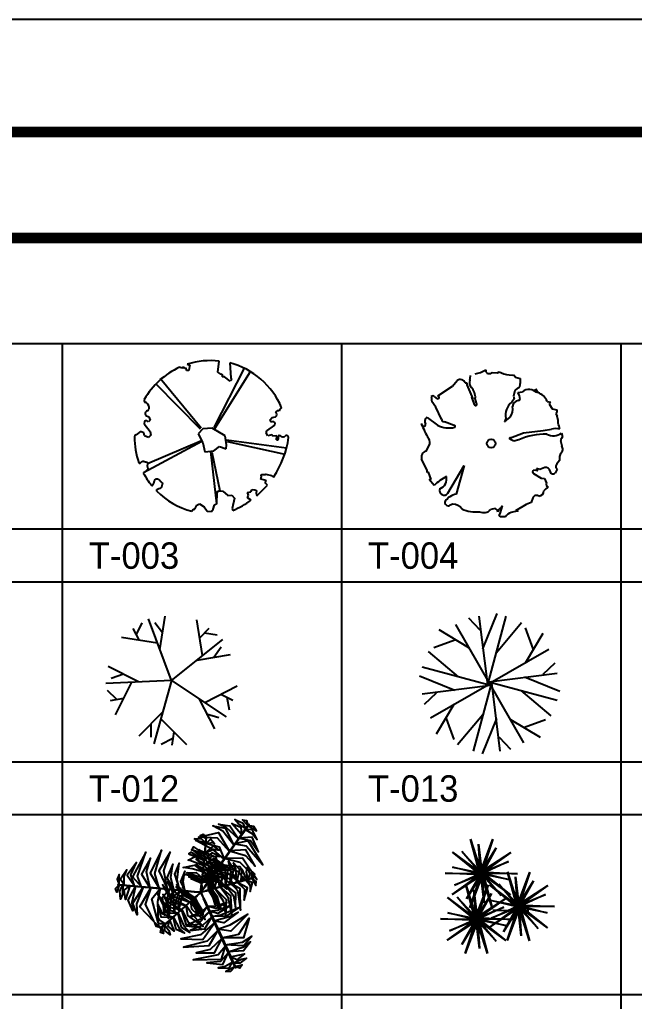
# Model space of a CAD drawing. Header units: millimetres. Extents: x 0 to 25200, y 0 to 17820.
# Drawn here: x 2940 to 5728, y 13369 to 17820 of the extents above; entities that cross this region are included whole.
import ezdxf
from ezdxf.enums import TextEntityAlignment as Align

# ---------------------------------------------------------------- set-up
doc = ezdxf.new("R2010")
doc.units = ezdxf.units.MM
doc.header["$LTSCALE"] = 100
doc.header["$MEASUREMENT"] = 0
for name, color, linetype in [('CO-TREE', 251, 'Continuous'), ('TB-FORM', 7, 'Continuous'), ('TB-TEXT', 4, 'Continuous')]:
    doc.layers.add(name, color=color, linetype=linetype)
doc.styles.add('DH-TEXT', font='')
doc.styles.get('DH-TEXT').set_extended_font_data('HY울릉도L')

# ---------------------------------------------------------------- blocks, each defined once
blk = doc.blocks.new('T-003')
at = {"layer": 'CO-TREE'}
for p, q in [((-136.6, 312.4), (-147, 316.3)), ((-128.9, 316), (-136.6, 312.4)), ((-124.2, 309.5), (-128.9, 316)), ((-117, 314), (-124.2, 309.5)), ((-115.4, 301.3), (-117, 314)), ((-112.3, 329.7), (-101.3, 325.7)), ((-102.6, 319.9), (-105.2, 302)), ((-101.3, 325.7), (-102.6, 319.9)), ((26.3, 293.3), (32.9, 344.6)), ((80.4, 336), (85.6, 268.4)), ((-105.2, 302), (-115.4, 301.3)), ((8.8, 42.5), (147.1, 311.5)), ((11.9, 39.2), (173.7, 297)), ((34.7, 288.4), (26.3, 293.3)), ((39.7, 284.3), (34.7, 288.4)), ((48.4, 280.8), (39.7, 284.3)), ((45.8, 272.6), (48.4, 280.8)), ((56.1, 272.4), (45.8, 272.6)), ((81.4, 253.2), (56.1, 272.4)), ((85.6, 268.4), (88.6, 258.9)), ((-51.9, 35.4), (-254.6, 240.8)), ((-49.6, 40), (-235.9, 265.7)), ((88.6, 258.9), (81.4, 253.2)), ((-301.6, 156.8), (-303.9, 158.5)), ((-300.9, 97.5), (-286.3, 91.1)), ((-286.3, 91.1), (-280.7, 75.7)), ((262.7, 75.9), (272.1, 89.2)), ((272.1, 89.2), (287.9, 91.5)), ((-306.8, 71.7), (-307.6, 59.8)), ((-307.6, 59.8), (-280.3, 25.3)), ((-298.1, 74.7), (-306.8, 71.7)), ((-288.5, 68.4), (-298.1, 74.7)), ((-280.7, 75.7), (-288.5, 68.4)), ((248.8, 27.5), (284.3, 53.4)), ((268.2, 66.8), (262.7, 75.9)), ((279.1, 70.3), (268.2, 66.8)), ((286.7, 65), (279.1, 70.3)), ((284.3, 53.4), (286.7, 65)), ((-324.7, 24.5), (-344.6, 9.9)), ((-309, 18.9), (-324.7, 24.5)), ((-305.9, 6.1), (-309, 18.9)), ((-288.8, -2.9), (-305.9, 6.1)), ((-278.1, 8.7), (-288.8, -2.9)), ((-280.3, 25.3), (-278.1, 8.7)), ((-42, 37.5), (-62.4, 14.9)), ((-62.4, 14.9), (-41.6, -26.3)), ((0.9, 39.7), (-42, 37.5)), ((59.6, 4.9), (0.9, 39.7)), ((65.4, -35.8), (59.6, 4.9)), ((245.8, 19.2), (248.8, 27.5)), ((253, 5.1), (245.8, 19.2)), ((271.8, 9.2), (253, 5.1)), ((276.4, 4.2), (271.8, 9.2)), ((293.1, 5.4), (276.4, 4.2)), ((292.3, -12.7), (293.1, 5.4)), ((330.6, 3), (330.2, 2.3)), ((-47, -20.3), (-311, -163.1)), ((-47.9, -17), (-292.7, -122.2)), ((-41.6, -26.3), (-33, -67.7)), ((7.8, -62), (33.3, -43.6)), ((33.3, -43.6), (64.3, -53.8)), ((64.3, -53.8), (65.4, -35.8)), ((65.8, -13.2), (338.1, -48.4)), ((68.3, -20.9), (329.7, -77.5)), ((-33, -67.7), (7.8, -62)), ((-7.4, -66.2), (20.2, -302.2)), ((-1.4, -68), (35.3, -244.7)), ((-326.2, -118.4), (-319.9, -112.9)), ((-319.9, -112.9), (-318.2, -111.6)), ((-318.2, -111.6), (-316.6, -110.7)), ((-316.6, -110.7), (-315.2, -110.1)), ((-315.2, -110.1), (-313.9, -109.7)), ((-313.9, -109.7), (-312.9, -109.6)), ((-312.9, -109.6), (-311.9, -109.6)), ((-311.9, -109.6), (-311, -109.8)), ((-311, -109.8), (-310.2, -109.9)), ((-310.2, -109.9), (-309.5, -110.1)), ((-309.5, -110.1), (-308.8, -110.4)), ((-308.8, -110.4), (-308.2, -110.6)), ((-308.2, -110.6), (-307.5, -110.9)), ((-307.5, -110.9), (-306.7, -111.1)), ((-306.7, -111.1), (-305.9, -111.4)), ((-305.9, -111.4), (-305.1, -111.6)), ((-305.1, -111.6), (-304.1, -111.8)), ((-304.1, -111.8), (-303, -112)), ((-303, -112), (-301.8, -112.3)), ((-301.8, -112.3), (-300.6, -112.5)), ((-300.6, -112.5), (-299.4, -112.7)), ((-299.4, -112.7), (-298.2, -113)), ((-298.2, -113), (-297, -113.3)), ((-297, -113.3), (-295.9, -113.7)), ((-295.9, -113.7), (-294.8, -114.1)), ((-294.8, -114.1), (-293.9, -114.5)), ((-293.9, -114.5), (-293, -115)), ((-293.6, -126.3), (-293.7, -127.4)), ((-293.7, -127.4), (-293.7, -128.5)), ((-293.7, -128.5), (-293.7, -129.6)), ((-293.7, -129.6), (-293.7, -130.8)), ((-293.7, -130.8), (-293.7, -131.9)), ((-293.7, -131.9), (-293.7, -133.1)), ((-293.7, -133.1), (-293.7, -134.3)), ((-293.5, -125.3), (-293.6, -126.3)), ((-293.4, -124.3), (-293.5, -125.3)), ((-293.2, -123.4), (-293.4, -124.3)), ((-292.9, -122.6), (-293.2, -123.4)), ((-293, -115), (-292.2, -115.6)), ((-292.6, -121.9), (-292.9, -122.6)), ((-292.2, -121.2), (-292.6, -121.9)), ((-292.2, -115.6), (-291.6, -116.1)), ((-291.8, -120.6), (-292.2, -121.2)), ((-291.4, -120), (-291.8, -120.6)), ((-291.6, -116.1), (-291.1, -116.7)), ((-291.1, -119.4), (-291.4, -120)), ((-291.1, -116.7), (-290.8, -117.3)), ((-290.8, -118.9), (-291.1, -119.4)), ((-290.8, -117.3), (-290.6, -117.8)), ((-290.7, -118.4), (-290.8, -118.9)), ((-290.6, -117.8), (-290.7, -118.4)), ((-298.5, -152.8), (-309.5, -160.2)), ((-295.2, -150.1), (-298.5, -152.8)), ((-293.1, -147.9), (-295.2, -150.1)), ((-293.7, -134.3), (-293.6, -135.6)), ((-293.6, -135.6), (-293.4, -136.8)), ((-293.4, -136.8), (-293.2, -138)), ((-293.2, -138), (-292.9, -139.2)), ((-291.9, -146), (-293.1, -147.9)), ((-292.9, -139.2), (-292.4, -140.4)), ((-292.4, -140.4), (-291.9, -141.7)), ((-291.9, -141.7), (-291.5, -142.9)), ((-291.5, -144.4), (-291.9, -146)), ((-291.5, -142.9), (-291.5, -144.4)), ((222.5, -172.9), (222.6, -172.4)), ((222.5, -173.5), (222.5, -172.9)), ((222.7, -174.1), (222.5, -173.5)), ((222.6, -172.4), (222.9, -171.9)), ((222.9, -174.7), (222.7, -174.1)), ((222.9, -171.9), (223.3, -171.4)), ((223.1, -175.3), (222.9, -174.7)), ((223.4, -176), (223.1, -175.3)), ((223.3, -171.4), (223.9, -171)), ((223.6, -176.8), (223.4, -176)), ((223.8, -177.6), (223.6, -176.8)), ((223.9, -178.5), (223.8, -177.6)), ((223.9, -171), (224.7, -170.6)), ((224.7, -170.6), (225.5, -170.2)), ((225.5, -170.2), (226.5, -169.9)), ((226.5, -169.9), (227.5, -169.7)), ((227.5, -169.7), (228.6, -169.5)), ((228.6, -169.5), (229.8, -169.4)), ((229.8, -169.4), (231, -169.4)), ((231, -169.4), (232.3, -169.4)), ((232.3, -169.4), (233.5, -169.4)), ((233.5, -169.4), (234.7, -169.5)), ((234.7, -169.5), (235.9, -169.5)), ((235.9, -169.5), (237, -169.6)), ((237, -169.6), (238, -169.6)), ((238, -169.6), (239, -169.5)), ((239, -169.5), (239.8, -169.4)), ((239.8, -169.4), (240.6, -169.4)), ((240.6, -169.4), (241.3, -169.3)), ((241.3, -169.3), (242, -169.2)), ((242, -169.2), (242.7, -169.1)), ((242.7, -169.1), (243.5, -169.1)), ((243.5, -169.1), (244.3, -169.1)), ((244.3, -169.1), (269.9, -174.8)), ((269.9, -174.8), (270.8, -175)), ((270.8, -175), (271.9, -175.4)), ((271.9, -175.4), (273, -176)), ((273, -176), (274.2, -176.9)), ((274.2, -176.9), (275.6, -178.1)), ((-268.9, -218), (-264.8, -209.8)), ((-264.8, -209.8), (-263.2, -206.4)), ((-263.2, -206.4), (-262.1, -203.4)), ((-262.1, -203.4), (-261.2, -200.8)), ((-261.2, -200.8), (-260.4, -198.5)), ((-260.4, -198.5), (-259.9, -196.5)), ((-259.9, -196.5), (-259.3, -194.8)), ((-259.3, -194.8), (-258.8, -193.4)), ((-258.8, -193.4), (-258.2, -192.3)), ((-258.2, -192.3), (-257.4, -191.4)), ((-257.4, -191.4), (-256.6, -190.7)), ((-256.6, -190.7), (-255.8, -190.3)), ((-255.8, -190.3), (-254.8, -189.9)), ((-254.8, -189.9), (-253.7, -189.7)), ((-253.7, -189.7), (-252.6, -189.6)), ((-252.6, -189.6), (-251.4, -189.6)), ((-251.4, -189.6), (-250.1, -189.6)), ((-250.1, -189.6), (-248.8, -189.7)), ((-248.8, -189.7), (-247.4, -189.8)), ((-247.4, -189.8), (-246.1, -190.1)), ((-246.1, -190.1), (-244.7, -190.4)), ((-244.7, -190.4), (-243.4, -190.8)), ((-243.4, -190.8), (-242.3, -191.4)), ((-242.3, -191.4), (-241.2, -192.1)), ((-241.2, -192.1), (-240.2, -192.9)), ((-240.2, -192.9), (-239.4, -193.9)), ((-239.4, -193.9), (-238.6, -195)), ((-238.6, -195), (-237.8, -196.1)), ((-237.8, -196.1), (-237, -197.3)), ((-237, -197.3), (-236.2, -198.5)), ((-236.2, -198.5), (-235.3, -199.7)), ((-235.3, -199.7), (-234.3, -200.8)), ((-234.3, -200.8), (-233.1, -201.9)), ((-233.1, -201.9), (-231.8, -202.9)), ((-231.8, -202.9), (-230.5, -203.8)), ((-230.5, -203.8), (-229.3, -204.8)), ((-229.3, -204.8), (-228.1, -205.7)), ((-228.3, -222.3), (-228.8, -224.4)), ((-228, -220.4), (-228.3, -222.3)), ((-228.1, -205.7), (-227.1, -206.7)), ((-227.6, -218.6), (-228, -220.4)), ((-227.1, -216.9), (-227.6, -218.6)), ((-227.1, -206.7), (-226.2, -207.7)), ((-226.6, -215.3), (-227.1, -216.9)), ((-226.1, -213.8), (-226.6, -215.3)), ((-226.2, -207.7), (-225.7, -208.7)), ((-225.7, -212.4), (-226.1, -213.8)), ((-225.7, -208.7), (-225.4, -209.8)), ((-225.5, -211.1), (-225.7, -212.4)), ((-225.4, -209.8), (-225.5, -211.1)), ((221.5, -190.4), (221.9, -189.2)), ((245.8, -197.2), (221.5, -190.4)), ((221.9, -189.2), (222.2, -188)), ((222.2, -188), (222.5, -186.9)), ((222.5, -186.9), (222.8, -185.7)), ((222.8, -185.7), (223, -184.6)), ((223, -184.6), (223.3, -183.5)), ((223.3, -183.5), (223.5, -182.4)), ((223.5, -182.4), (223.7, -181.3)), ((223.7, -181.3), (223.8, -180.3)), ((223.8, -180.3), (223.9, -179.4)), ((223.9, -179.4), (223.9, -178.5)), ((242.3, -204.2), (242.7, -202.8)), ((242.3, -205.9), (242.3, -204.2)), ((243.1, -208), (242.3, -205.9)), ((242.7, -202.8), (243.3, -201.7)), ((244.6, -210.6), (243.1, -208)), ((243.3, -201.7), (244.1, -200.6)), ((244.1, -200.6), (244.8, -199.5)), ((247.2, -213.9), (244.6, -210.6)), ((244.8, -199.5), (245.4, -198.4)), ((245.4, -198.4), (245.8, -197.2)), ((251.1, -218), (247.2, -213.9)), ((275.6, -178.1), (277, -179.8)), ((277, -179.8), (278.5, -181.9)), ((-240.8, -235.6), (-250, -239.1)), ((-236.2, -233.2), (-240.8, -235.6)), ((-233, -230.9), (-236.2, -233.2)), ((-230.8, -228.7), (-233, -230.9)), ((-229.5, -226.5), (-230.8, -228.7)), ((-228.8, -224.4), (-229.5, -226.5)), ((21.7, -301.4), (22.4, -251.3)), ((22.4, -251.3), (28.1, -244.4)), ((28.1, -244.4), (49, -245.2)), ((49, -245.2), (72.2, -265.5)), ((72.2, -265.5), (90.2, -264.2)), ((90.2, -264.2), (102.3, -276.6)), ((160.6, -250.8), (175.4, -247.8)), ((165.4, -263.4), (160.6, -250.8)), ((161.4, -275.3), (165.4, -263.4)), ((175.4, -247.8), (181.6, -237.6)), ((181.6, -237.6), (194.1, -239.2)), ((194.1, -239.2), (201.1, -242.1)), ((201.1, -242.1), (199.5, -254.6)), ((199.5, -254.6), (202.8, -266.2)), ((-78.2, -327.3), (-69.8, -308.8)), ((-69.8, -308.8), (-56.9, -303)), ((-56.9, -303), (-35.4, -316.1)), ((5.6, -326.9), (10.8, -307.7)), ((10.8, -307.7), (21.7, -301.4)), ((102.3, -276.6), (91.5, -323.6)), ((178.1, -285.6), (161.4, -275.3)), ((-92.5, -336), (-85.6, -327)), ((-85.6, -327), (-78.2, -327.3)), ((-35.4, -316.1), (-22.2, -335.5)), ((-22.2, -335.5), (-3, -337.9)), ((-3, -337.9), (5.6, -326.9)), ((91.5, -323.6), (93.8, -332.8))]:
    blk.add_line(p, q, dxfattribs=at)
for centre, radius, start, end in [((-5.1, -0.3), 346.9, 114.1505, 150.6815), ((-5.1, -0.3), 346.9, 83.7074, 107.9945), ((-5.1, -0.3), 346.9, 22.5604, 75.7405), ((-300, 165.4), 8.67, 150.6815, 259.1596), ((-315.4, 130.9), 29.9, 4.2955, 67.291), ((-290.3, 105.7), 13.4, 110.8415, 217.951), ((-300.3, 132.1), 14.8, 290.8415, 4.2955), ((299.1, 105.6), 13.4, 69.1339, 146.4578), ((279.9, 102.2), 13.4, 306.4766, 53.586), ((332, 108), 29.9, 123.8547, 160.132), ((-343.3, 1.3), 8.67, 98.0469, 179.7362), ((-5.1, -0.3), 346.9, 179.7362, 199.6566), ((305.2, 0.8), 5.6, 50.9505, 213.9465), ((321.9, 21.4), 20.8, 230.9505, 293.5148), ((338.2, -1.2), 8.67, 352.5092, 150.8798), ((-66.5, 52), 416.9, 325.8672, 352.5092), ((294.8, -6.2), 6.99, 248.894, 33.9465), ((-328.5, -115.8), 3.47, 199.6566, 311.2401), ((-307.5, -163.1), 3.47, 124.0305, 208.2908), ((-5.1, -0.3), 346.9, 208.2908, 219.0009), ((-272, -216.4), 3.47, 219.0009, 333.0272), ((-66.5, 52), 416.9, 310.239, 319.6297), ((-248.7, -242.4), 3.47, 111.0322, 224.8145), ((-5.1, -0.3), 346.9, 224.8145, 255.4062), ((-66.5, 52), 416.9, 292.6188, 305.9287)]:
    blk.add_arc(centre, radius, start, end, dxfattribs=at)
blk = doc.blocks.new('T-004')
at = {"layer": 'CO-TREE'}
for p, q in [((-83.3, 298.8), (-82.4, 312)), ((-61, 319.4), (-36.2, 325.2)), ((-36.2, 325.2), (-12.3, 337.6)), ((-12.3, 337.6), (-12.3, 328.5)), ((16.6, 326), (40.6, 323.6)), ((40.6, 323.6), (48.8, 328.5)), ((48.8, 328.5), (57.9, 324.4)), ((106.6, 312.8), (114.9, 315.3)), ((114.9, 315.3), (121.5, 304.6)), ((-164.2, 264.1), (-141.9, 288.9)), ((-106.4, 278.1), (-98.9, 278.1)), ((-98.9, 278.1), (-98.1, 269.9)), ((-98.1, 269.9), (-70.9, 205.5)), ((-84.9, 290.5), (-83.3, 298.8)), ((121.5, 304.6), (143.8, 298)), ((143.8, 298), (143.8, 276.5)), ((-230.2, 220.4), (-164.2, 264.1)), ((119, 244.3), (113.2, 217.9)), ((130.5, 254.2), (119, 244.3)), ((133, 234.4), (153.7, 238.5)), ((139.6, 222), (133, 234.4)), ((218.9, 234.4), (212.3, 250.9)), ((212.3, 250.9), (223.8, 234.4)), ((-239.3, 168.4), (-257.4, 194.8)), ((-245.9, 214.6), (-232.7, 206.3)), ((-70.9, 205.5), (-77.5, 213.8)), ((-77.5, 213.8), (-67.6, 185.7)), ((-67.6, 185.7), (-61, 176.6)), ((-55.2, 186.5), (-60.1, 208)), ((115.7, 205.5), (105.8, 191.5)), ((113.2, 217.9), (115.7, 205.5)), ((135.5, 198.1), (142.9, 203.9)), ((142.9, 203.9), (139.6, 222)), ((265.9, 194.8), (280.8, 190.7)), ((280.8, 190.7), (274.2, 183.2)), ((274.2, 183.2), (288.2, 160.9)), ((-212.9, 114.7), (-239.3, 168.4)), ((288.2, 160.9), (308.9, 156)), ((309.7, 147.7), (305.6, 137.8)), ((305.6, 137.8), (311.3, 127.1)), ((308.9, 156), (309.7, 147.7)), ((-306.1, 94.1), (-296.2, 82.5)), ((-278.1, 122.1), (-231.8, 87.5)), ((-156.7, 85.8), (-200.5, 102.3)), ((71.9, 102.3), (98.4, 123)), ((77.7, 117.2), (71.9, 102.3)), ((316.3, 107.3), (311.3, 127.1)), ((315.5, 95.7), (316.3, 107.3)), ((99.2, 29.7), (157.8, 52)), ((157.8, 52), (246.9, 62.7)), ((246.9, 62.7), (284.9, 69.3)), ((331.1, 51.1), (336.1, 33.8)), ((114, 14.8), (95.9, 23.1)), ((138, 19.8), (114, 14.8)), ((327, 17.3), (332, -6.6)), ((-283.8, -30.6), (-269.8, -5.8)), ((326.2, -41.3), (322.1, -55.4)), ((-278.1, -117.3), (-303.7, -67.7)), ((322.1, -73.5), (309.7, -89.2)), ((322.1, -55.4), (322.1, -73.5)), ((-278.9, -127.2), (-278.1, -117.3)), ((-273.1, -125.5), (-278.9, -127.2)), ((-259.9, -159.4), (-273.1, -125.5)), ((-184.8, -221.3), (-110.5, -95.8)), ((-110.5, -95.8), (-147.7, -226.2)), ((204, -132.1), (238.7, -152.8)), ((223, -120.6), (205.7, -117.3)), ((232.9, -114.8), (217.2, -109)), ((217.2, -109), (218.9, -117.3)), ((218.9, -117.3), (223, -120.6)), ((255.2, -104.9), (232.9, -114.8)), ((311.3, -113.1), (301.4, -131.3)), ((-247.5, -186.6), (-269.8, -159.4)), ((-269.8, -159.4), (-259.9, -159.4)), ((238.7, -152.8), (253.6, -155.2)), ((253.6, -155.2), (263.5, -175.9)), ((193.3, -263.4), (171, -272.5)), ((200.7, -242.7), (193.3, -263.4)), ((-161.7, -271.6), (-174.9, -276.6)), ((29.8, -290.6), (10, -295.6)), ((53, -312.9), (63.7, -279.1)), ((63.7, -279.1), (54.6, -291.4)), ((133.8, -302.2), (102.5, -308.8)), ((171, -272.5), (121.5, -302.2)), ((121.5, -302.2), (133.8, -302.2)), ((47.2, -321.2), (53, -312.9)), ((52.1, -328.6), (47.2, -321.2)), ((76.1, -328.6), (52.1, -328.6))]:
    blk.add_line(p, q, dxfattribs=at)
blk.add_circle((11.7, 3.3), 19.5, dxfattribs=at)
for centre, radius, start, end in [((3.2, 339.4), 18.9, 215.131, 315.071), ((120.2, 478.6), 166.3, 247.995, 265.308), ((-127.7, 271.5), 22.4, 17.2855, 129.072), ((-55.7, 279.8), 31.1, 159.725, 225.635), ((122.9, 273.8), 21.1, 291.391, 7.3073), ((-126.5, 212.6), 66.5, 356.048, 42.5323), ((183.8, 198), 50.6, 46.127, 126.63), ((200.5, 167.5), 70.9, 22.6656, 70.8058), ((-253.3, 211.5), 8.09, 22.4579, 144.122), ((-76.2, 226.6), 184, 183.215, 189.948), ((-231.7, 213.4), 7.13, 262.482, 77.5025), ((-58.2, 181.7), 5.74, 241.674, 57.813), ((152.5, 131.4), 76.1, 127.87, 190.74), ((136.8, 170.4), 27.8, 92.6993, 177.301), ((44, 160.5), 66.1, 325.401, 9.7466), ((135.5, 277.5), 478.2, 202.56, 211.682), ((-292.9, 89.5), 7.72, 244.68, 15.7925), ((-269, 103.8), 20.5, 116.271, 216.387), ((-201.6, 113.6), 11.3, 174.319, 275.681), ((-102.6, -53.3), 443.9, 16.143, 19.6144), ((-180.2, 180.6), 106.5, 241.009, 284.593), ((-155.4, 81.6), 4.46, 296.375, 107.228), ((255.9, -228.9), 275.2, 88.2537, 115.373), ((293.9, 100.9), 62.1, 241.588, 306.885), ((307.3, -72.5), 143.6, 83.4537, 98.984), ((-300.1, 8.8), 33.6, 334.279, 31.5928), ((97.9, 26.2), 3.72, 70.56, 236.31), ((354.8, 12.8), 28.1, 131.625, 170.753), ((-276.2, -58.5), 28.9, 105.227, 198.628), ((312, -21.1), 24.7, 305.079, 35.996), ((207.6, -125), 7.98, 104.216, 243.104), ((258.6, -125.5), 20.9, 11.3586, 99.4568), ((292.6, -121.1), 13.5, 181.054, 311.021), ((321.3, -100.4), 16.1, 135.95, 231.941), ((-39.6, -410.5), 305.6, 119.781, 132.873), ((-238.7, -156.2), 48.6, 291.264, 12.9413), ((274.1, -182.3), 12.4, 148.887, 251.079), ((-202, -209.7), 20.8, 156.584, 326.195), ((226.7, -211), 24.4, 274.982, 1.044), ((407.3, -371), 223.9, 127.788, 134.23), ((-182.8, -263.3), 15.4, 158.161, 300.987), ((-130.1, -308.7), 84.3, 102.006, 142.689), ((217.7, -250.1), 18.5, 53.2038, 156.449), ((-161.8, -321.8), 50.2, 36.0804, 89.8579), ((-59.8, -169.2), 137.5, 243.47, 277.797), ((-22.4, -265), 44.6, 245.156, 316.752), ((21, -310.2), 21.5, 8.1496, 65.5902), ((56.6, -305.7), 14.4, 97.9288, 185.491), ((118.9, -358.2), 52.1, 108.39, 145.35)]:
    blk.add_arc(centre, radius, start, end, dxfattribs=at)
blk = doc.blocks.new('T-012')
at = {"layer": 'CO-TREE'}
for p, q in [((6.6, 0), (-98.1, 279.1)), ((-45.7, 139.6), (-22.2, 291.8)), ((148.1, 112.8), (122, 275.5)), ((-138.4, 182.1), (-166.4, 236.2)), ((-152.4, 209.2), (-126.8, 262.1)), ((-33.9, 215.7), (-69.3, 262.1)), ((135, 194.2), (177.8, 237.5)), ((-56.9, 169.4), (-219.8, 194.8)), ((6.6, 0), (239.8, 185.8)), ((156.4, 215.9), (214.7, 207.8)), ((199.2, 105.2), (232.5, 153.2)), ((123.2, 92.9), (275.3, 117.5)), ((-142.3, -6.7), (-279.8, 62.8)), ((-211, 28.1), (-266.1, 8.8)), ((6.6, 0), (-291.2, -13.3)), ((-174.1, -8.1), (-248.6, -155.1)), ((6.6, 0), (-72.7, -287.4)), ((6.6, 0), (255.4, -164.3)), ((157.6, -99.7), (304.3, -24.5)), ((-241.4, -86.6), (-283.8, -45.9)), ((-211.4, -81.6), (-271.5, -91.6)), ((131, -82.1), (201.4, -219.2)), ((231, -62.1), (285.4, -89.4)), ((258.2, -75.8), (268.6, -133.6)), ((-33.1, -143.7), (-141.6, -253)), ((-41.5, -174.4), (75.3, -290.7)), ((166.2, -150.7), (222.1, -167.5)), ((-87.3, -198.4), (-86.1, -256.7)), ((12.3, -262.7), (-39.5, -290.4)), ((16.9, -232.6), (7.8, -292.8))]:
    blk.add_line(p, q, dxfattribs=at)
blk = doc.blocks.new('T-013')
at = {"layer": 'CO-TREE'}
for p, q in [((-32.4, 159.7), (32.8, 320)), ((-156.2, 270.4), (3.2, -5.6)), ((-44.9, 244.6), (-95.1, 298.8)), ((-9.1, -2.1), (-48.1, 308.4)), ((-9.1, -2.1), (74.3, 308.9)), ((29.8, 143.1), (144, 279.1)), ((-95.5, 165.3), (-229.5, 245.6)), ((196.4, 159.7), (161.4, 255.2)), ((161.8, 96.6), (242.2, 230.6)), ((-158.6, 199.8), (-254.2, 164.9)), ((-142, 33.3), (-278, 147.5)), ((267, 157.3), (-9.1, -2.1)), ((241.1, 46), (295.3, 96.2)), ((3.2, -5.6), (-307.9, 77.7)), ((-5.5, 10.2), (304.9, 49.2)), ((-158.6, -28.9), (-319, 36.2)), ((-269.3, -152.8), (6.7, 6.6)), ((6.7, 6.6), (-76.6, -304.4)), ((-5.5, 10.2), (305.5, -73.2)), ((153.8, -265.9), (-5.5, 10.2)), ((6.7, 6.6), (45.7, -303.9)), ((156.3, 33.5), (316.6, -31.7)), ((3.2, -5.6), (-307.3, -44.7)), ((-243.5, -41.5), (-297.7, -91.7)), ((139.6, -28.7), (275.7, -143)), ((-164.2, -92), (-244.5, -226.1)), ((-198.7, -155.2), (-163.8, -250.7)), ((-32.2, -138.5), (-146.4, -274.6)), ((30, -155.2), (-35.2, -315.5)), ((93.1, -160.7), (227.2, -241.1)), ((156.2, -195.3), (251.8, -160.4)), ((42.6, -240), (92.8, -294.2))]:
    blk.add_line(p, q, dxfattribs=at)
blk = doc.blocks.new('T-021')
at = {"layer": 'CO-TREE'}
for points in [[(198.3, 287.4, 110.3), (164.2, 309.9, 101.3), (148.8, 328.2, 89.5), (183.6, 312.5, 91.6)], [(207.9, 300.9, 93.7), (184.6, 326.4, 77.9), (202.4, 324, 73.6)], [(125.2, 183.9, 152.3), (71.3, 243.4, 140), (-14.8, 248, 123.1), (74.8, 269.8, 139.9)], [(145, 211.9, 155.3), (94.1, 275.7, 143.4), (49.7, 299.1, 134), (106, 289.5, 145.3)], [(165.5, 241, 144.1), (109.7, 291.6, 125.3), (74.8, 306.8, 121.6), (126.9, 300.3, 119.1)], [(179.7, 261.1, 132.6), (136, 310.1, 113.2), (176.4, 293.4, 117.1)], [(150.3, 219.4, 156), (152.8, 219.4, 156), (192.5, 275.6, 123.9), (190, 275.6, 123.9)], [(190.1, 275.7, 124), (192.6, 275.7, 124), (214, 305.9, 86.9), (211.5, 305.9, 86.9)], [(198.5, 281.4, 113.3), (229.6, 263.5, 101.1), (250.5, 237.5, 102.2), (227.6, 282.4, 89.9)], [(208.4, 301.6, 92), (248.2, 277.5, 77.2), (235.2, 296, 74.8)], [(16.6, 224, 367.8), (-15.7, 229.9, 361.1), (-33.3, 240.6, 355.3), (-3, 241.8, 359.7)], [(100.3, 148.6, 148.5), (54.6, 188.7, 138.4), (-27.6, 232.9, 121), (78.8, 204.5, 142.6)], [(18.3, 242.1, 362.9), (-7.4, 256.1, 354.9), (6.1, 262.3, 355.3)], [(15.1, 208.7, 371.6), (17.6, 208.7, 371.6), (21.5, 249, 360.7), (19.1, 249, 360.7)], [(19, 219.3, 368), (48.1, 223.6, 360.9), (56.7, 218.6, 358), (39.5, 238.9, 358.8)], [(149.2, 217.8, 155.4), (200, 209.2, 149.1), (275.9, 122.4, 126.9), (209.1, 231.4, 152.1)], [(169.6, 243.5, 141.1), (221.1, 232.8, 121.9), (257, 182.1, 120.1), (227.8, 248.6, 114.8)], [(-273.6, 22.7, 155.4), (-291.6, 71, 149.1), (-254.4, 180.1, 126.9), (-315.3, 67.8, 152.1)], [(-194.6, 17.3, 148.1), (-213, 83.4, 138.9), (-183.2, 189.8, 117.9), (-234.5, 85.4, 140.8)], [(-156.9, 12, 145.1), (-172.2, 95.7, 132.6), (-144.1, 180.8, 115.4), (-195.6, 96.1, 135)], [(8.5, 142.3, 362), (-51.9, 168.9, 362.9), (-59, 172.1, 353.8), (-49.3, 180.5, 371.5)], [(11.4, 171.4, 368.5), (-46.8, 191, 359.1), (-44.2, 190.1, 353.5), (-38.3, 204.5, 361.7)], [(63.7, 96.8, 131.3), (36.2, 128.7, 131.2), (-35.8, 184.1, 112.3), (29, 152.5, 141.7)], [(76.4, 114.8, 144.9), (19.3, 169.8, 132.1), (-13.3, 191.3, 125.1), (61.9, 158.9, 140.7)], [(9.1, 148.5, 366.2), (11.6, 148.5, 366.2), (17.6, 208.7, 371.5), (15.1, 208.7, 371.5)], [(13.2, 175.5, 368.2), (53.8, 193.8, 363.3), (78.8, 189.8, 353.8), (52.4, 208.5, 365.1)], [(71.2, 107.4, 143.7), (73.7, 107.4, 143.7), (152.7, 219.3, 155.7), (150.3, 219.3, 155.7)], [(125, 186.3, 152.2), (197.2, 165.2, 141.7), (241.8, 117.4, 129.2), (199.4, 190.1, 145.8)], [(-306.1, 27.5, 141.1), (-322.6, 77.5, 121.9), (-296.6, 133.9, 120.1), (-339.6, 75.4, 114.8)], [(-234.2, 17.5, 152.2), (-252.1, 90.6, 141.7), (-233, 153.1, 129.2), (-274.7, 80.1, 145.8)], [(6.3, 119.9, 346.2), (-54.4, 143.1, 344.7), (-62, 144.2, 314.6), (-30, 160.3, 354.1)], [(48.2, 74.9, 104.4), (26.2, 105.3, 107.7), (-26.5, 148.1, 95.4), (38.3, 113.1, 122.4)], [(0.3, 58.8, 302.9), (2.8, 58.8, 302.9), (11.6, 148.5, 366), (9.1, 148.5, 366)], [(5.2, 121.3, 346.9), (63.9, 136.8, 349.4), (79.9, 131.6, 335.4), (55.2, 151, 360.9)], [(9, 147.4, 365), (47.8, 161.6, 369.6), (81.1, 161.1, 343.3), (44.9, 176.9, 381)], [(79.5, 22.2, 241.6), (74.8, 71, 237.2), (54.3, 142.3, 220.6), (93.4, 67.4, 250.8)], [(106.9, 29.7, 261.5), (106.7, 94.7, 260), (67, 144.3, 229.9), (119.8, 108.6, 269.3)], [(105, 152.1, 148.1), (171.5, 135, 138.9), (248.7, 56, 117.9), (183.9, 152.6, 140.8)], [(128.6, 35.7, 277.3), (131.7, 101.6, 278.2), (120.4, 139.9, 269.1), (143.5, 103.4, 286.8)], [(-353.4, 33.6, 113.3), (-353.4, 69.5, 101.1), (-341.3, 100.6, 102.2), (-368.8, 58.3, 89.9)], [(-127.8, 9.4, 132.2), (-141, 66, 136.7), (-132.7, 126.1, 118.9), (-158.7, 64.3, 155.1)], [(-100.9, 5.3, 105.5), (-112.6, 54.6, 109.6), (-102.5, 130.6, 87.4), (-125, 80.8, 118.1)], [(-76.8, 4.7, 80.9), (-85.7, 45, 83.8), (-77.1, 94.2, 67.2), (-97.2, 47.8, 95)], [(3.5, 91.6, 326.4), (-43.8, 104.8, 321.9), (-85, 111.2, 305.3), (-33.7, 120.8, 335.6)], [(34.2, 55, 80.1), (13.7, 87.5, 85.9), (-25.4, 124.8, 80.6), (22.4, 96.7, 98.9)], [(1.4, 70.6, 311), (68.7, 84.9, 311.5), (103, 75, 291.5), (68.8, 100.2, 322.5)], [(5.3, 95.5, 328.3), (58.5, 110.9, 331.6), (109.9, 101, 309.1), (59.9, 125, 341.6)], [(11.5, 22.8, 40.1), (14, 22.8, 40.1), (73.8, 107.4, 143.8), (71.3, 107.4, 143.8)], [(36.2, 10.3, 174.9), (35.5, 39.5, 182.1), (28.9, 93.9, 175.4), (39.9, 36.3, 197.6)], [(43.8, 12.3, 204.3), (41.9, 45.7, 208.3), (32.4, 118.4, 196.7), (44, 62.5, 221.7)], [(53.3, 15, 222.6), (49.5, 78.9, 218.5), (43.1, 109.6, 213.1), (65.4, 49.2, 230.7)], [(64.7, 98.2, 132.2), (120.4, 81.3, 136.7), (168.3, 44.1, 118.9), (127.7, 97.6, 155.1)], [(81.6, 122.1, 145.1), (161.7, 93.5, 132.6), (221.4, 26.6, 115.4), (173.7, 113.6, 135)], [(156.8, 43.5, 283.8), (154.2, 104.8, 274.4), (142.5, 132.5, 268.8), (169.8, 101.7, 276.9)], [(177.6, 49.2, 285.7), (181.4, 103.4, 278.2), (195.4, 71.9, 284.7)], [(207.7, 57.5, 283.1), (201.7, 89.8, 276.4), (205.3, 110, 270.6), (217.3, 82.2, 275)], [(225.2, 62.4, 278.2), (229.1, 91.4, 270.2), (239.7, 81.1, 270.5)], [(-375.8, 32.1, 92), (-374.8, 78.6, 77.2), (-384.4, 58.1, 74.8)], [(-55.1, -45.7, 226.3), (-114.3, -10.6, 226.8), (-155.5, 46.2, 206.7), (-124.7, -21.9, 237.8)], [(-0.1, 54.8, 289.1), (-32, 65, 293), (-81, 80.1, 281.4), (-46.9, 72.9, 306.4)], [(0.8, 64.6, 307.3), (-60.2, 84, 303.2), (-68.9, 86.9, 297.8), (-26.8, 88.2, 315.5)], [(-0.9, 47, 259.7), (-28.5, 56.8, 266.8), (-59.4, 68.1, 260.1), (-23.9, 59.7, 282.3)], [(-1.6, 39.9, 233.1), (-29.1, 50.5, 243), (-48.7, 60.1, 242.5), (-27.3, 53.8, 257)], [(-2.7, 28.6, 189.6), (-0.2, 28.6, 189.6), (2.8, 58.8, 302.9), (0.3, 58.8, 302.9)], [(-2.1, 47.7, 261), (14.9, 53.4, 270.4), (76.5, 54, 253.6), (35.4, 58.2, 282.1)], [(-1.5, 40.7, 234.3), (8.3, 45.2, 241.4), (48.3, 45, 228.3), (10.1, 48.6, 253.8)], [(0, 55.6, 290.4), (22.8, 62.1, 300.9), (71.5, 62.6, 287.4), (20.5, 67.1, 320.5)], [(29.3, 8.4, 148.3), (29.4, 37.8, 158.3), (25.4, 81.1, 157.8), (33.1, 37.4, 172.3)], [(35.2, 56.4, 80.9), (74.5, 44, 83.8), (112.9, 11.9, 67.2), (82.7, 52.5, 95)], [(47.8, 77, 105.5), (96.3, 62.5, 109.6), (157, 15.7, 87.4), (125.2, 60.1, 118.1)], [(134.5, 37.3, 281.5), (137, 37.3, 281.5), (195.4, 53.4, 286.8), (192.9, 53.4, 286.8)], [(192.9, 53.4, 286.9), (195.4, 53.4, 286.9), (234.4, 64.2, 276), (231.9, 64.2, 276)], [(204.2, 53.6, 283.3), (218.6, 27.9, 276.1), (218.9, 1.4, 273.3), (229.8, 41.5, 274.1)], [(226.5, 62.7, 277.4), (244.2, 29, 268.4), (245.7, 47.2, 269.8)], [(-374.9, 32, 93.7), (-385.4, -0.9, 77.9), (-392.2, 15.7, 73.6)], [(-344.1, 29.2, 124), (-341.6, 29.2, 124), (-378.6, 32.6, 86.9), (-381.1, 32.6, 86.9)], [(-358.4, 30.5, 110.3), (-360.9, -10.3, 101.3), (-369, -32.8, 89.5), (-372.8, 5.2, 91.6)], [(-326.3, 27.5, 132.6), (-347, -34.8, 113.2), (-352.6, 8.5, 117.1)], [(-275.6, 22.9, 156), (-273.1, 22.9, 156), (-341.6, 29.2, 123.9), (-344.1, 29.2, 123.9)], [(-301.9, 25.3, 144.1), (-317.7, -48.3, 125.3), (-313.4, -86.2, 121.6), (-333.9, -37.8, 119.1)], [(-266.3, 22, 155.3), (-296.2, -53.9, 143.4), (-294.3, -104.1, 134), (-314.1, -50.5, 145.3)], [(-232.2, 18.9, 152.3), (-256.8, -57.5, 140), (-217.8, -134.4, 123.1), (-281.4, -67.7, 139.9)], [(-139, 10.4, 143.7), (-136.5, 10.4, 143.7), (-272.9, 22.9, 155.7), (-275.4, 22.9, 155.7)], [(-189.2, 15, 148.5), (-201.1, -44.6, 138.4), (-198.3, -138, 121), (-226.9, -31.6, 142.6)], [(-148, 11.2, 144.9), (-167, -65.7, 132.1), (-169.4, -104.8, 125.1), (-178.9, -23.4, 140.7)], [(-74.8, -61.3, 243.6), (-124.3, -36.7, 246.9), (-178.2, 31.8, 224.4), (-134.9, -46.2, 256.9)], [(-126.1, 9.2, 131.3), (-139.9, -30.6, 131.2), (-151.9, -120.6, 112.3), (-156.9, -48.6, 141.7)], [(-35.8, 1, 40.1), (-33.4, 1, 40.1), (-136.6, 10.4, 143.8), (-139.1, 10.4, 143.8)], [(-99.3, 6.7, 104.4), (-114.6, -27.5, 107.7), (-125.4, -94.6, 95.4), (-127.5, -20.9, 122.4)], [(-43.8, -35.7, 205.6), (-81.4, -9.9, 216.1), (-117.6, 22.8, 202.6), (-83.1, -15.1, 235.8)], [(-37, -31.2, 176.3), (-69.7, -8.9, 185.6), (-115.4, 32.4, 168.9), (-88, 1.5, 197.4)], [(-75.1, 4.5, 80.1), (-93, -29.5, 85.9), (-105.8, -82, 80.6), (-105.3, -26.5, 98.9)], [(-32.7, -25.7, 149.6), (-59.2, -7.3, 156.6), (-88.6, 20, 143.6), (-62.9, -8.6, 169.1)], [(-35.8, 1, 40.1), (-33.4, 1, 40.1), (-3.4, -1.8, -84.5), (-5.9, -1.8, -84.5)], [(11.5, 22.8, 40.1), (14, 22.8, 40.1), (-3.4, -1.8, -84.5), (-5.9, -1.8, -84.5)], [(18.4, 5.3, 104.9), (20.9, 5.3, 104.9), (-2.8, -1.2, -34.6), (-5.3, -1.2, -34.6)], [(-2.7, 28.6, 189.6), (-0.2, 28.6, 189.6), (-2.6, 4.1, 50.1), (-5.1, 4.1, 50.1)], [(18.4, 5.3, 104.9), (20.9, 5.3, 104.9), (50.2, 13.4, 218.2), (47.7, 13.4, 218.2)], [(30.1, 8.6, 149.6), (45.8, -19.7, 156.6), (60.1, -57.1, 143.6), (49.7, -20.1, 169.1)], [(36.5, 11.6, 176.3), (55.9, -22.9, 185.6), (78.6, -80.2, 168.9), (67.7, -40.3, 197.4)], [(44.6, 12.6, 205.6), (66.8, -27.1, 216.1), (84.8, -72.5, 202.6), (70.7, -23.3, 235.8)], [(47.7, 13.4, 218.2), (50.2, 13.4, 218.2), (137, 37.3, 281.2), (134.5, 37.3, 281.2)], [(59.2, 16.6, 226.3), (96.7, -41.1, 226.8), (108.4, -110.3, 206.7), (111, -35.7, 237.8)], [(83.7, 21.9, 243.6), (117.2, -22.2, 246.9), (135.1, -107.4, 224.4), (130.9, -18.4, 256.9)], [(107.8, 31.3, 262.2), (143.3, -18, 264.7), (152.9, -68.5, 250.7), (153.5, -4.7, 276.2)], [(133.5, 37.1, 280.3), (160.7, 6, 284.8), (174.9, -83, 258.6), (173.9, 14.1, 296.2)], [(161.2, 43.2, 283.4), (192.9, 11.9, 278.6), (192.2, -36.9, 269.1), (206.1, 18.5, 280.3)], [(-112.6, -97, 280.3), (-150.8, -81.2, 284.8), (-203.1, -7.7, 258.6), (-159.1, -94.4, 296.2)], [(-92.2, -80.5, 262.2), (-145.9, -52.1, 264.7), (-176.8, -11, 250.7), (-149.1, -68.4, 276.2)], [(-46.2, -37.8, 218.2), (-43.8, -37.8, 218.2), (-111, -97.7, 281.2), (-113.5, -97.7, 281.2)], [(-50.6, -41.7, 222.6), (-18.8, -97.3, 218.5), (0.5, -122, 213.1), (-46.2, -77.8, 230.7)], [(-23.6, -17.6, 104.9), (-21.1, -17.6, 104.9), (-43.8, -37.8, 218.2), (-46.3, -37.8, 218.2)], [(-43.2, -35.1, 204.3), (-26.7, -64.2, 208.3), (14, -125.1, 196.7), (-21.1, -80.2, 221.7)], [(-37.3, -29.9, 174.9), (-23.7, -55.8, 182.1), (6.3, -101.7, 175.4), (-29.1, -54.8, 197.6)], [(-32, -25.1, 148.3), (-19, -51.5, 158.3), (3.7, -88.5, 157.8), (-22.5, -52.8, 172.3)], [(-23.6, -17.6, 104.9), (-21.1, -17.6, 104.9), (-2.8, -1.2, -34.6), (-5.3, -1.2, -34.6)], [(6.7, -29.1, 40.1), (9.2, -29.1, 40.1), (-3.4, -1.8, -84.5), (-5.9, -1.8, -84.5)], [(6.7, -29.1, 40.1), (9.2, -29.1, 40.1), (52.6, -123.2, 143.8), (50.1, -123.2, 143.8)], [(-134.8, -114.9, 283.4), (-177.1, -100.8, 278.6), (-198.1, -56.8, 269.1), (-186, -112.6, 280.3)], [(-92, -78.7, 261.5), (-63.1, -136.8, 260), (-5.5, -163.7, 229.9), (-68.7, -155.1, 269.3)], [(35.5, -87.6, 105.5), (-1.4, -122.4, 109.6), (-72.2, -151.6, 87.4), (-17.8, -146.2, 118.1)], [(-70.9, -59.8, 241.6), (-45, -101.5, 237.2), (5, -156.2, 220.6), (-63.3, -106.4, 250.8)], [(23.9, -66.4, 80.9), (-6.4, -94.3, 83.8), (-53.4, -111.5, 67.2), (-3.2, -105.7, 95)], [(23.2, -64.8, 80.1), (61.6, -63.4, 85.9), (113.5, -48.2, 80.6), (65.3, -75.5, 98.9)], [(33.4, -86.9, 104.4), (70.8, -83.1, 107.7), (134.2, -58.9, 95.4), (71.5, -97.5, 122.4)], [(44.7, -111.4, 131.3), (86.1, -103.4, 131.2), (170, -68.8, 112.3), (110.2, -109.2, 141.7)], [(-168.7, -143.2, 283.3), (-193, -126.6, 276.1), (-205, -102.9, 273.3), (-197.1, -143.7, 274.1)], [(-113.5, -97.7, 281.5), (-111, -97.7, 281.5), (-156.1, -138, 286.8), (-158.6, -138, 286.8)], [(-146.8, -127.5, 285.7), (-126.2, -177.7, 278.2), (-152.7, -155.7, 284.7)], [(-130.7, -113.1, 283.8), (-101.2, -166.9, 274.4), (-78.4, -186.6, 268.8), (-116.6, -171.1, 276.9)], [(-108.9, -93.7, 277.3), (-82.5, -154.1, 278.2), (-55.4, -183.4, 269.1), (-92.2, -160.9, 286.8)], [(45.4, -112.9, 132.2), (2.9, -152.7, 136.7), (-53.3, -175.6, 118.9), (13.3, -167.2, 155.1)], [(50.1, -123.2, 143.7), (52.6, -123.2, 143.7), (110, -247.5, 155.7), (107.5, -247.5, 155.7)], [(53.9, -131.4, 144.9), (130.1, -109.4, 132.1), (165.1, -91.9, 125.1), (99.4, -140.8, 140.7)], [(71.3, -168.9, 148.5), (128.8, -149.4, 138.4), (208.2, -100.3, 121), (130.4, -178.2, 142.6)], [(89.3, -208.1, 152.3), (167.8, -191.2, 140), (214.9, -119, 123.1), (188.9, -207.5, 139.9)], [(-184.6, -161.2, 277.4), (-215.4, -138.9, 268.4), (-208.8, -155.8, 269.8)], [(-158.6, -138, 286.9), (-156.1, -138, 286.9), (-186.4, -165, 276), (-188.9, -165, 276)], [(-183.7, -160.4, 278.2), (-174.2, -188.1, 270.2), (-188.3, -183.5, 270.5)], [(-170.1, -148.3, 283.1), (-150.4, -174.5, 276.4), (-144.7, -194.2, 270.6), (-167.8, -174.6, 275)], [(57.7, -139.5, 145.1), (-7.2, -194.6, 132.6), (-95, -212.8, 115.4), (4.2, -215, 135)], [(71.9, -174.7, 148.1), (23.8, -223.7, 138.9), (-83.2, -251.2, 117.9), (32.9, -243.3, 140.8)], [(91.5, -209.1, 152.2), (37.2, -261.2, 141.7), (-26.5, -275.9, 129.2), (57.6, -275.5, 145.8)], [(103.7, -239.3, 155.3), (184.4, -227.1, 143.4), (226.9, -200.3, 134), (190.4, -244.3, 145.3)], [(106.8, -245.9, 155.4), (73.9, -285.6, 149.1), (-39.2, -307.9, 126.9), (88.6, -304.5, 152.1)], [(107.6, -247.7, 156), (110, -247.7, 156), (138.9, -310.2, 123.9), (136.4, -310.2, 123.9)], [(118.6, -271.6, 144.1), (190.3, -248.6, 125.3), (221, -225.9, 121.6), (189.3, -267.8, 119.1)], [(118.8, -276.4, 141.1), (83.8, -315.7, 121.9), (21.9, -321.4, 120.1), (94.1, -329.4, 114.8)], [(128.9, -294, 132.6), (193.3, -280.6, 113.2), (158.6, -307.2, 117.1)], [(136.4, -310.2, 124), (138.9, -310.2, 124), (154.4, -343.9, 86.9), (151.9, -343.9, 86.9)], [(142.4, -323.2, 110.3), (179, -304.9, 101.3), (202.5, -300.7, 89.5), (171.5, -323, 91.6)], [(137.2, -320.4, 113.3), (106.1, -338.3, 101.1), (73.2, -343.5, 102.2), (123.5, -346.1, 89.9)], [(149.7, -339.1, 92), (108.9, -361.5, 77.2), (131.5, -359.5, 74.8)], [(149.4, -338.3, 93.7), (183.1, -330.9, 77.9), (172.1, -345.1, 73.6)]]:
    blk.add_3dface(points, dxfattribs=at)
blk = doc.blocks.new('T-022')
at = {"layer": 'CO-TREE'}
for p, q in [((-83, 280.7), (-33.5, 124.5)), ((-40, 122.6), (-83, 280.7)), ((-39.9, 126.7), (18.2, 279.9)), ((18.2, 279.9), (-33.5, 124.5)), ((-122.5, 224.6), (-34.8, 129.5)), ((-39.9, 126.7), (-122.5, 224.6)), ((-46.7, 257.8), (-31.6, 129.3)), ((-37.4, 130.1), (-46.7, 257.8)), ((-33.4, 131.3), (34.1, 240.1)), ((34.1, 240.1), (-29.2, 127.3)), ((-165.3, 221.8), (-33.5, 124.5)), ((-37.6, 119.1), (-165.3, 221.8)), ((-37.4, 130.1), (99.7, 219.8)), ((99.7, 219.8), (-33.5, 124.5)), ((-29.5, 130), (89.1, 178.3)), ((89.1, 178.3), (-28.5, 124.2)), ((-164.3, 153.2), (-37.4, 127.8)), ((-40, 122.6), (-164.3, 153.2)), ((-197.3, 125.8), (-33.5, 124.5)), ((-33.6, 117.8), (-197.3, 125.8)), ((-166.7, 29.3), (-33.5, 124.5)), ((-29.6, 119), (-166.7, 29.3)), ((-156.2, 70.8), (-38.6, 124.9)), ((-37.6, 119.1), (-156.2, 70.8)), ((-101.2, 9), (-37.8, 121.8)), ((-33.6, 117.8), (-101.2, 9)), ((-85.3, -30.8), (-33.5, 124.5)), ((-27.1, 122.3), (-85.3, -30.8)), ((-20.3, -8.7), (-35.4, 119.8)), ((130.2, 123.3), (-33.5, 124.5)), ((15.9, -31.6), (-33.5, 124.5)), ((98.2, 27.3), (-33.5, 124.5)), ((-33.4, 131.3), (130.2, 123.3)), ((55.5, 24.5), (-32.3, 119.6)), ((97.3, 95.9), (-29.6, 121.3)), ((-29.6, 119), (-20.3, -8.7)), ((-29.5, 130), (98.2, 27.3)), ((-27.1, 126.5), (15.9, -31.6)), ((-27.1, 126.5), (97.3, 95.9)), ((-27.1, 122.3), (55.5, 24.5)), ((85, 131.5), (134.4, -24.6)), ((128, -26.6), (85, 131.5)), ((121.2, 108.6), (136.3, -19.9)), ((130.5, -19.1), (121.2, 108.6)), ((128, -22.4), (186.2, 130.7)), ((186.2, 130.7), (134.4, -24.6)), ((134.6, -17.9), (202.1, 90.9)), ((202.1, 90.9), (138.7, -21.9)), ((-104.5, 73.9), (-55.1, -82.3)), ((-61.5, -84.2), (-104.5, 73.9)), ((-68.3, 51), (-53.2, -77.5)), ((-58.9, -76.7), (-68.3, 51)), ((-61.5, -80.1), (-3.3, 73.1)), ((-3.3, 73.1), (-55.1, -82.3)), ((2.7, 72.6), (134.4, -24.6)), ((130.4, -30.1), (2.7, 72.6)), ((45.4, 75.4), (133.2, -19.7)), ((128, -22.4), (45.4, 75.4)), ((130.5, -19.1), (267.6, 70.6)), ((267.6, 70.6), (134.4, -24.6)), ((-59.1, -87.7), (-186.8, 15)), ((-186.8, 15), (-55.1, -82.3)), ((-144.1, 17.8), (-56.3, -77.3)), ((-61.5, -80.1), (-144.1, 17.8)), ((-58.9, -76.7), (78.1, 13)), ((78.1, 13), (-55.1, -82.3)), ((-54.9, -75.5), (12.6, 33.3)), ((12.6, 33.3), (-50.8, -79.5)), ((3.6, 4), (130.5, -21.4)), ((128, -26.6), (3.6, 4)), ((138.5, -19.2), (257.1, 29.1)), ((257.1, 29.1), (139.5, -25)), ((-51, -76.8), (67.6, -28.5)), ((67.6, -28.5), (-50, -82.6)), ((1.2, -119.9), (134.4, -24.6)), ((138.3, -30.2), (1.2, -119.9)), ((11.8, -78.4), (129.4, -24.3)), ((130.4, -30.1), (11.8, -78.4)), ((181.5, -50.3), (17.8, -42.3)), ((17.8, -42.3), (181.6, -43.5)), ((66.8, -140.2), (130.1, -27.4)), ((134.3, -31.4), (66.8, -140.2)), ((82.7, -180), (134.4, -24.6)), ((140.8, -26.9), (82.7, -180)), ((147.6, -157.9), (132.6, -29.4)), ((183.9, -180.8), (134.4, -24.6)), ((266.2, -121.9), (134.4, -24.6)), ((298.2, -25.9), (134.4, -24.6)), ((134.6, -17.9), (298.2, -25.9)), ((223.4, -124.7), (135.7, -29.6)), ((265.2, -53.3), (138.3, -27.9)), ((138.3, -30.2), (147.6, -157.9)), ((138.5, -19.2), (266.2, -121.9)), ((140.8, -26.9), (223.4, -124.7)), ((140.9, -22.7), (183.9, -180.8)), ((140.9, -22.7), (265.2, -53.3)), ((-55.2, -89), (-218.8, -81)), ((-218.8, -81), (-55.1, -82.3)), ((-188.3, -177.5), (-55.1, -82.3)), ((-51.2, -87.8), (-188.3, -177.5)), ((-61.5, -84.2), (-185.9, -53.6)), ((-185.9, -53.6), (-59, -79)), ((-177.7, -136), (-60.1, -81.9)), ((-59.1, -87.7), (-177.7, -136)), ((-122.7, -197.8), (-59.4, -85)), ((-106.8, -237.6), (-55.1, -82.3)), ((-48.7, -84.5), (-106.8, -237.6)), ((-41.9, -215.5), (-56.9, -87)), ((108.7, -83.5), (-55.1, -82.3)), ((-5.6, -238.4), (-55.1, -82.3)), ((76.7, -179.5), (-55.1, -82.3)), ((-54.9, -75.5), (108.7, -83.5)), ((33.9, -182.3), (-53.8, -87.2)), ((75.7, -110.9), (-51.2, -85.5)), ((-51.2, -87.8), (-41.9, -215.5)), ((-51, -76.8), (76.7, -179.5)), ((-48.7, -84.5), (33.9, -182.3)), ((-48.6, -80.3), (-5.6, -238.4)), ((-48.6, -80.3), (75.7, -110.9)), ((-55.2, -89), (-122.7, -197.8))]:
    blk.add_line(p, q, dxfattribs=at)

msp = doc.modelspace()

# ---------------------------------------------------------------- linework, layer by layer
at = {"layer": 'TB-FORM', "color": 8}
msp.add_line((12000, 16350), (600, 16350), dxfattribs=at)
at = {"layer": 'TB-FORM', "color": 251}
for p, q in [((3133.3, 16350), (3133.3, 2598)), ((4400, 16350), (4400, 510)), ((5666.7, 16350), (5666.7, 4710)), ((12000, 15510), (600, 15510)), ((12000, 15270), (600, 15270)), ((12000, 14454), (600, 14454)), ((12000, 14214), (600, 14214)), ((12000, 13398), (600, 13398))]:
    msp.add_line(p, q, dxfattribs=at)
for points in [[(0, 0), (12600, 0), (12600, 17820), (0, 17820)], [(600, 510), (12000, 510), (12000, 17310), (600, 17310)]]:
    msp.add_lwpolyline(points, close=True, dxfattribs=at)
at = {"layer": 'TB-FORM', "const_width": 48}
for points in [[(600, 17310), (12000, 17310)], [(600, 16830), (12000, 16830)]]:
    msp.add_lwpolyline(points, dxfattribs=at)

# ---------------------------------------------------------------- block references
at = {"layer": 'CO-TREE'}
for name, p in [('T-003', (3812.6, 15927.6)), ('T-004', (5067, 15894.5)), ('T-012', (3621.6, 14823.6)), ('T-013', (5073.1, 14807.1)), ('T-021', (3766.6, 13865.1)), ('T-022', (5068, 13824.2))]:
    msp.add_blockref(name, p, dxfattribs=at)

# ---------------------------------------------------------------- texts
at = {"layer": 'TB-TEXT', "style": 'DH-TEXT'}
for s, p in [('T-003', (3253.3, 15390)), ('T-004', (4520, 15390)), ('T-012', (3253.3, 14334)), ('T-013', (4520, 14334))]:
    msp.add_text(s, height=120, dxfattribs=at).set_placement(p, align=Align.MIDDLE_LEFT)

doc.saveas('drawing.dxf')
